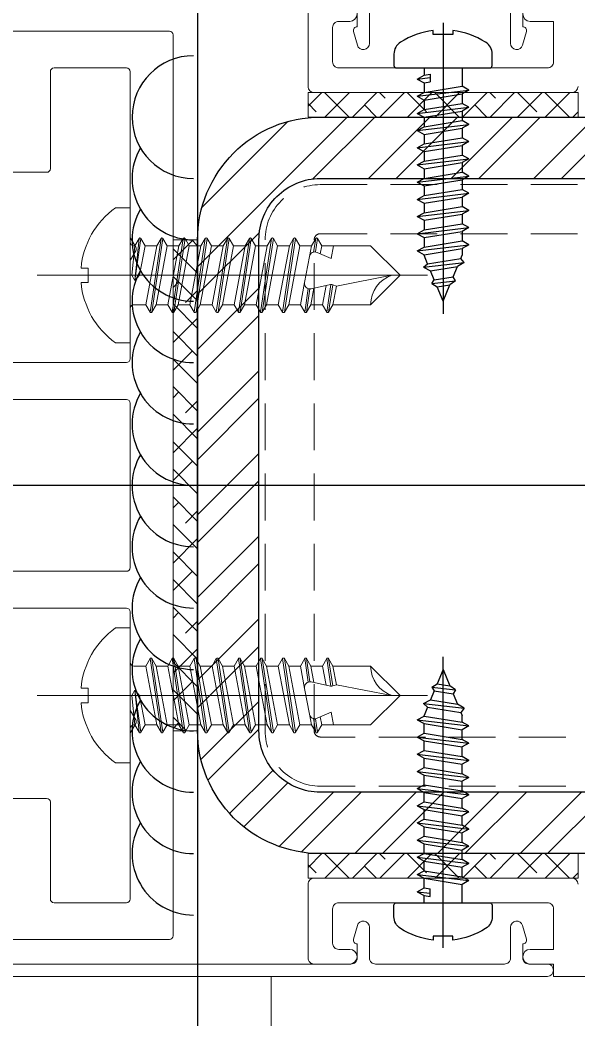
# Model space of a CAD drawing. Extents: x -280168 to 205214, y -148835 to -64913.
# Drawn here: x 51623.7 to 51669.2, y -78254.5 to -78173.1 of the extents above; entities that cross this region are included whole.
import ezdxf

# ---------------------------------------------------------------- set-up
doc = ezdxf.new("R2010")
doc.units = 0
doc.header["$LTSCALE"] = 1000
doc.header["$MEASUREMENT"] = 0
for name, pattern in [('CENTER', [50.8, 31.75, -6.35, 6.35, -6.35]), ('DASHED', [19.05, 12.7, -6.35]), ('DIVIDE', [1.25, 0.5, -0.25, 0, -0.25, 0, -0.25])]:
    doc.linetypes.add(name, pattern=pattern)
for name, color, linetype in [('2  辅材', 30, 'Continuous'), ('cen', 1, 'CENTER'), ('SY', 2, 'Continuous'), ('配件层', 4, 'Continuous'), ('附件', 6, 'Continuous')]:
    doc.layers.add(name, color=color, linetype=linetype)
for name, color, linetype, lineweight in [('PJ1_accessories', 4, 'Continuous', 13), ('STE1_carbon steel', 66, 'Continuous', 25), ('STE2_hidden', 64, 'DASHED', 13), ('TC1_hatch', 251, 'Continuous', 13), ('XC1_alum.extrusion', 3, 'Continuous', 20), ('螺钉线层', 4, 'Continuous', 9)]:
    doc.layers.add(name, color=color, linetype=linetype, lineweight=lineweight)

# ---------------------------------------------------------------- blocks, each defined once
blk = doc.blocks.new('PT-C-PTZGLSI-ST5.5LST')
at = {"layer": '螺钉线层'}
for p, q in [((-1.2, 5.5), (0, 5.5)), ((0, 5.5), (0, -5.5)), ((-4, 0.59), (-3.425, 0.59)), ((-3.425, 0.59), (-3.425, -0.59)), ((-3.425, -0.59), (-4, -0.59)), ((-1.2, -5.5), (0, -5.5))]:
    blk.add_line(p, q, dxfattribs=at)
for centre, start, end in [((2.793, -0.031), 125.82991, 174.78092), ((2.793, 0.031), 185.21908, 234.17009)]:
    blk.add_arc(centre, 6.821, start, end, dxfattribs=at)
blk = doc.blocks.new('PT-C-PTZGLSI-ST5.5LW')
at = {"layer": '螺钉线层'}
for p, q in [((-0.103, 3.002), (-0.45, 2.4)), ((0.047, 3.002), (0.395, 2.4)), ((-1.405, 2.4), (-0.45, 2.4)), ((0.45, -2.4), (-0.45, 2.4)), ((0.395, 2.4), (1.295, -2.4)), ((-0.505, -2.4), (0.45, -2.4)), ((0.797, -3.002), (0.45, -2.4)), ((0.947, -3.002), (1.295, -2.4))]:
    blk.add_line(p, q, dxfattribs=at)
at = {"layer": '螺钉线层', "color": 6, "linetype": 'Continuous'}
for p, q in [((-0.103, 3.002), (0.797, -3.002)), ((0.947, -3.002), (0.047, 3.002))]:
    blk.add_line(p, q, dxfattribs=at)
at = {"layer": '螺钉线层'}
for centre, start, end in [((-0.028, 2.958), 30, 150), ((0.872, -2.958), 210, 330)]:
    blk.add_arc(centre, 0.0866, start, end, dxfattribs=at)
blk = doc.blocks.new('PT-C-PTZZZGLD-ST5.5LWW')
at = {"layer": '螺钉线层'}
for p, q in [((-7.775, 3.002), (-8.122, 2.4)), ((-7.625, 3.002), (-7.278, 2.4)), ((-5.975, 3.002), (-6.322, 2.4)), ((-5.825, 3.002), (-5.478, 2.4)), ((-9.078, 2.4), (-8.122, 2.4)), ((-7.781, 0.58), (-8.122, 2.4)), ((-7.278, 2.4), (-7.026, 1.057)), ((-6.322, 2.4), (-7.278, 2.4)), ((-6.031, 0.845), (-6.322, 2.4)), ((-2.4, 2.4), (-5.478, 2.4)), ((-5.478, 2.4), (-5.192, 0.879)), ((0, 0), (-2.4, 2.4)), ((-5.66, 0.766), (-7.245, 1.103)), ((-5.468, 0.779), (-5.192, 0.879)), ((-0.66, 0), (-5.192, 0.879)), ((-7.385, -1.533), (-7.781, 0.58)), ((0, 0), (-2.4, -2.4)), ((-7.385, -1.533), (-7.222, -2.4)), ((-6.76, -1.861), (-5.618, -1.354)), ((-5.422, -2.4), (-5.618, -1.354)), ((-8.178, -2.4), (-7.222, -2.4)), ((-6.875, -3.002), (-7.222, -2.4)), ((-6.725, -3.002), (-6.378, -2.4)), ((-6.5, -1.746), (-6.378, -2.4)), ((-6.378, -2.4), (-5.422, -2.4)), ((-2.4, -2.4), (-5.776, -2.4))]:
    blk.add_line(p, q, dxfattribs=at)
at = {"layer": '螺钉线层', "color": 6, "linetype": 'Continuous'}
for p, q in [((-7.775, 3.002), (-7.488, 1.088)), ((-7.342, 1.113), (-7.625, 3.002)), ((-5.975, 3.002), (-5.639, 0.762)), ((-5.491, 0.772), (-5.825, 3.002)), ((-7.042, -1.889), (-6.875, -3.002)), ((-6.725, -3.002), (-6.891, -1.897))]:
    blk.add_line(p, q, dxfattribs=at)
at = {"layer": '螺钉线层'}
for centre, radius, start, end in [((-7.7, 2.958), 0.0866, 30, 150), ((-5.9, 2.958), 0.0866, 30, 150), ((0.125, 2.4), 2.525, 180, 251.88422), ((-7.339, 0.663), 0.45, 77.98318, 190.61966), ((-5.587, 1.108), 0.35, 257.98318, 289.90342), ((-6.943, -1.45), 0.45, 190.61966, 293.95417), ((-6.8, -2.958), 0.0866, 210, 330)]:
    blk.add_arc(centre, radius, start, end, dxfattribs=at)
blk = doc.blocks.new('ST5.5x22自攻自钻')
at = {"layer": '螺钉线层'}
for p, q in [((-8.318, 4.502), (-8.34, 4.502)), ((-8.5, 2.102), (-8.247, 2.526)), ((-8.247, 2.526), (-7.868, 2.102)), ((-8.263, -0.298), (-8.5, 2.102)), ((-7.868, 2.102), (-7.418, -0.298)), ((-8.263, -0.298), (-8.34, -0.298)), ((-7.915, -0.899), (-8.263, -0.298)), ((-7.765, -0.899), (-7.418, -0.298))]:
    blk.add_line(p, q, dxfattribs=at)
at = {"layer": '螺钉线层', "color": 6, "linetype": 'Continuous'}
for p, q in [((-8.247, 2.526), (-7.915, -0.899)), ((-7.765, -0.899), (-8.247, 2.526))]:
    blk.add_line(p, q, dxfattribs=at)
at = {"layer": '螺钉线层', "color": 46, "linetype": 'CENTER'}
blk.add_line((-16.212, 2.102), (15.593, 2.102), dxfattribs=at)
at = {"layer": '螺钉线层'}
for centre, radius, start, end in [((-8.34, 4.802), 0.3, 180, 270), ((-8.34, -0.598), 0.3, 90, 180), ((-7.84, -0.856), 0.0866, 210, 330)]:
    blk.add_arc(centre, radius, start, end, dxfattribs=at)
for name, p in [('PT-C-PTZGLSI-ST5.5LST', (-8.64, 2.102)), ('PT-C-PTZGLSI-ST5.5LW', (-6.913, 2.102)), ('PT-C-PTZGLSI-ST5.5LW', (-5.113, 2.102)), ('PT-C-PTZGLSI-ST5.5LW', (-3.313, 2.102)), ('PT-C-PTZGLSI-ST5.5LW', (-1.513, 2.102)), ('PT-C-PTZGLSI-ST5.5LW', (0.287, 2.102)), ('PT-C-PTZGLSI-ST5.5LW', (2.087, 2.102)), ('PT-C-PTZGLSI-ST5.5LW', (3.887, 2.102)), ('PT-C-PTZZZGLD-ST5.5LWW', (13.36, 2.102))]:
    blk.add_blockref(name, p, dxfattribs=at)
blk = doc.blocks.new('*U358')
for p, q in [((-1.55, 0), (-1.55, -0.59)), ((1.55, 0), (1.55, -1.49)), ((-2.11, -0.9), (-1.55, -0.59)), ((-2.11, -0.9), (-1.049, -0.774)), ((-1.55, -0.59), (-1.049, -0.509)), ((-1.049, -0.509), (-1.049, -1.129)), ((-2.11, -0.9), (-1.55, -1.21)), ((-1.55, -1.21), (-1.049, -1.129)), ((-1.55, -1.21), (-1.55, -1.99)), ((-1.55, -1.99), (1.55, -1.49)), ((2.11, -1.8), (1.55, -1.49)), ((-2.11, -2.3), (2.11, -1.8)), ((-2.11, -2.3), (-1.55, -1.99)), ((-2.11, -2.3), (-1.55, -2.61)), ((-1.55, -2.61), (1.55, -2.11)), ((2.11, -1.8), (1.55, -2.11)), ((1.55, -2.11), (1.55, -2.89)), ((-2.11, -3.7), (2.11, -3.2)), ((-1.55, -2.61), (-1.55, -3.39)), ((-1.55, -3.39), (1.55, -2.89)), ((2.11, -3.2), (1.55, -2.89)), ((2.11, -3.2), (1.55, -3.51)), ((-2.11, -3.7), (-1.55, -3.39)), ((-2.11, -3.7), (-1.55, -4.01)), ((-1.55, -4.01), (1.55, -3.51)), ((-1.55, -4.01), (-1.55, -4.79)), ((1.55, -3.51), (1.55, -4.29)), ((-2.11, -5.1), (2.11, -4.6)), ((-2.11, -5.1), (-1.55, -4.79)), ((-1.55, -4.79), (1.55, -4.29)), ((2.11, -4.6), (1.55, -4.29)), ((2.11, -4.6), (1.55, -4.91)), ((-2.11, -5.1), (-1.55, -5.41)), ((-1.55, -5.41), (1.55, -4.91)), ((-1.55, -5.41), (-1.55, -6.19)), ((-1.55, -6.19), (1.55, -5.69)), ((1.55, -4.91), (1.55, -5.69)), ((2.11, -6), (1.55, -5.69)), ((-2.11, -6.5), (2.11, -6)), ((-2.11, -6.5), (-1.55, -6.19)), ((-2.11, -6.5), (-1.55, -6.81)), ((-1.55, -6.81), (1.55, -6.31)), ((2.11, -6), (1.55, -6.31)), ((1.55, -6.31), (1.55, -7.09)), ((-1.55, -6.81), (-1.55, -7.59)), ((-1.55, -7.59), (1.55, -7.09)), ((2.11, -7.4), (1.55, -7.09)), ((-2.11, -7.9), (2.11, -7.4)), ((-2.11, -7.9), (-1.55, -7.59)), ((-2.11, -7.9), (-1.55, -8.21)), ((-1.55, -8.21), (1.55, -7.71)), ((2.11, -7.4), (1.55, -7.71)), ((1.55, -7.71), (1.55, -8.49)), ((-2.11, -9.3), (2.11, -8.8)), ((-1.55, -8.21), (-1.55, -8.99)), ((-1.55, -8.99), (1.55, -8.49)), ((2.11, -8.8), (1.55, -8.49)), ((2.11, -8.8), (1.55, -9.11)), ((-2.11, -9.3), (-1.55, -8.99)), ((-2.11, -9.3), (-1.55, -9.61)), ((-1.55, -9.61), (1.55, -9.11)), ((-1.55, -9.61), (-1.55, -10.39)), ((1.55, -9.11), (1.55, -9.89)), ((-2.11, -10.7), (2.11, -10.2)), ((-2.11, -10.7), (-1.55, -10.39)), ((-1.55, -10.39), (1.55, -9.89)), ((-1.55, -11.01), (1.55, -10.51)), ((2.11, -10.2), (1.55, -9.89)), ((2.11, -10.2), (1.55, -10.51)), ((1.55, -10.51), (1.55, -11.29)), ((-2.11, -10.7), (-1.55, -11.01)), ((-1.55, -11.01), (-1.55, -11.79)), ((-1.55, -11.79), (1.55, -11.29)), ((2.11, -11.6), (1.55, -11.29)), ((-2.11, -12.1), (2.11, -11.6)), ((-2.11, -12.1), (-1.55, -11.79)), ((-2.11, -12.1), (-1.55, -12.41)), ((-1.55, -12.41), (1.55, -11.91)), ((2.11, -11.6), (1.55, -11.91)), ((1.55, -11.91), (1.55, -12.69)), ((-2.11, -13.5), (2.11, -13)), ((-1.55, -12.41), (-1.55, -13.19)), ((-1.55, -13.19), (1.55, -12.69)), ((2.11, -13), (1.55, -12.69)), ((2.11, -13), (1.55, -13.31)), ((-2.11, -13.5), (-1.55, -13.19)), ((-2.11, -13.5), (-1.55, -13.81)), ((-1.55, -13.81), (1.55, -13.31)), ((-1.55, -13.81), (-1.55, -14.59)), ((1.55, -13.31), (1.55, -14.09)), ((-2.11, -14.9), (2.11, -14.4)), ((-2.11, -14.9), (-1.55, -14.59)), ((-1.55, -14.59), (1.55, -14.09)), ((2.11, -14.4), (1.55, -14.09)), ((2.11, -14.4), (1.55, -14.71)), ((-2.11, -14.9), (-1.55, -15.21)), ((-1.55, -15.21), (1.55, -14.71)), ((-1.55, -15.21), (-1.55, -15.258)), ((-1.266, -15.944), (-1.55, -15.258)), ((1.447, -15.507), (1.55, -15.258)), ((1.55, -14.71), (1.55, -15.258)), ((-1.582, -16.237), (1.73, -15.845)), ((-1.582, -16.237), (-1.266, -15.944)), ((-1.582, -16.237), (-1.025, -16.525)), ((-1.266, -15.944), (1.447, -15.507)), ((-1.025, -16.525), (1.172, -16.171)), ((0.826, -17.007), (1.172, -16.171)), ((1.73, -15.845), (1.172, -16.171)), ((1.73, -15.845), (1.447, -15.507)), ((-0.722, -17.257), (-1.025, -16.525)), ((-0.722, -17.257), (0.826, -17.007)), ((1.026, -17.344), (0.826, -17.007)), ((-0.92, -17.567), (-0.722, -17.257)), ((-0.92, -17.567), (1.026, -17.344)), ((-0.92, -17.567), (-0.482, -17.837)), ((-0.482, -17.837), (0.55, -17.671)), ((0, -19), (-0.482, -17.837)), ((0, -19), (0.55, -17.671)), ((1.026, -17.344), (0.55, -17.671))]:
    blk.add_line(p, q)
blk.add_lwpolyline([(4, 0.2), (4, 1.136, 0.257344), (3.471, 2.096, 0.110418), (0.8, 3.051), (0.8, 2.716), (-0.8, 2.716), (-0.8, 3.051, 0.110418), (-3.471, 2.096, 0.257344), (-4, 1.136), (-4, 0.2, 0.414214), (-3.8, 0), (3.8, 0, 0.414214)], format="xyb", close=True)
at = {"layer": 'cen', "ltscale": 2}
blk.add_line((0, 3.671), (0, -20.034), dxfattribs=at)
blk = doc.blocks.new('*U370')
at = {"layer": 'PJ1_accessories'}
h = blk.add_hatch(dxfattribs=at)
h.set_pattern_fill('ANSI38', color=256, scale=0.5)
h.set_pattern_definition([(45, (-9852.8986, -2333.0076), (-1.12253202, 1.12253202), []), (135, (-9852.8986, -2333.0076), (-3.36759605, 1.12253202), [3.96875, -2.38125])])
h.paths.add_polyline_path([(-30, -59), (-32, -59), (-32, -81), (-30, -81)])
h = blk.add_hatch(dxfattribs=at)
h.set_pattern_fill('ANSI38', color=256, scale=0.5)
h.set_pattern_definition([(45, (-9790.8987, -2333.0076), (-1.12253202, 1.12253202), []), (135, (-9790.8987, -2333.0076), (-3.36759605, 1.12253202), [3.96875, -2.38125])])
h.paths.add_polyline_path([(32, -59), (30, -59), (30, -81), (32, -81)])
h = blk.add_hatch(dxfattribs=at)
h.set_pattern_fill('ANSI38', color=256, scale=0.5, angle=90)
h.set_pattern_definition([(135, (2272.0078, -9912.8987), (-1.12253202, -1.12253202), []), (225, (2272.0078, -9912.8987), (-1.12253202, -3.36759605), [3.96875, -2.38125])])
h.paths.add_polyline_path([(-20, -90), (-20, -92), (20, -92), (20, -90)])
at = {"layer": 'TC1_hatch'}
h = blk.add_hatch(dxfattribs=at)
h.set_pattern_fill('ANSI32', color=256)
h.set_pattern_definition([(45, (-9520, 1680), (-3.367596, 3.367596), []), (45, (-9517.755, 1680), (-3.367596, 3.367596), [])])
h.paths.add_polyline_path([(-30, -80, 0.414214), (-20, -90), (20, -90, 0.414214), (30, -80), (30, -20, 0.414214), (20, -10), (-20, -10, 0.414214), (-30, -20)])
h.paths.add_polyline_path([(-25, -20, -0.414214), (-20, -15), (20, -15, -0.414214), (25, -20), (25, -80, -0.414214), (20, -85), (-20, -85, -0.414214), (-25, -80)], flags=16)
at = {"layer": 'PJ1_accessories'}
for points in [[(-30, -59), (-32, -59), (-32, -81), (-30, -81)], [(32, -59), (30, -59), (30, -81), (32, -81)], [(-20, -90), (-20, -92), (20, -92), (20, -90)]]:
    blk.add_lwpolyline(points, close=True, dxfattribs=at)
at = {"layer": 'STE1_carbon steel'}
for points in [[(-20, -90), (20, -90, 0.414214), (30, -80), (30, -20, 0.414214), (20, -10), (-20, -10, 0.414214), (-30, -20), (-30, -80, 0.414214)], [(-20, -85), (20, -85, 0.414214), (25, -80), (25, -20, 0.414214), (20, -15), (-20, -15, 0.414214), (-25, -20), (-25, -80, 0.414214)]]:
    blk.add_lwpolyline(points, format="xyb", close=True, dxfattribs=at)
at = {"layer": 'STE2_hidden', "ltscale": 0.0003}
for points in [[(-20, -84.5), (20, -84.5, 0.414214), (24.5, -80), (24.5, -20, 0.414214), (20, -15.5), (-20, -15.5, 0.414214), (-24.5, -20), (-24.5, -80, 0.414214)], [(-20, -80.5), (20, -80.5, 0.414214), (20.5, -80), (20.5, -20, 0.414214), (20, -19.5), (-20, -19.5, 0.414214), (-20.5, -20), (-20.5, -80, 0.414214)]]:
    blk.add_lwpolyline(points, format="xyb", close=True, dxfattribs=at)
at = {"layer": 'XC1_alum.extrusion'}
for points in [[(39, -62.9, -1), (37.8, -62.9), (37.8, -61), (34.5, -61, 0.414214), (34, -61.5), (34, -78.5, 0.414214), (34.5, -79), (37.3, -79, 0.414214), (37.8, -78.5), (37.8, -77.6, -1), (39, -77.6)], [(38.5, -81), (32.5, -81, -0.414214), (32, -80.5), (32, -59.5, -0.414214), (32.5, -59)], [(-32.5, -59, -0.414214), (-32, -59.5), (-32, -80.5, -0.414214), (-32.5, -81), (-38.5, -81, -0.414214), (-39, -80.5), (-39, -77.6, -1), (-37.8, -77.6), (-37.8, -78.5, 0.414214), (-37.3, -79), (-34.5, -79, 0.414214), (-34, -78.5), (-34, -61.5, 0.414214), (-34.5, -61), (-37.8, -61), (-37.8, -62.9, -1), (-39, -62.9), (-39, -61), (-40, -61), (-40, 0)], [(25.5, -108.7), (25.5, -102.3, -0.414214), (25.8, -102), (33.7, -102, 0.414214), (34, -101.7), (34, -95.8, 0.414214), (33.7, -95.5), (20.277, -95.5, -0.131652), (20.127, -95.46), (19.4, -95.04, 0.267949), (19.1, -95.04), (18.373, -95.46, -0.131652), (18.223, -95.5), (10.3, -95.5, 0.414214), (10, -95.8), (10, -123.28, -0.267949)], [(-10, -123.28), (-10, -95.8, 0.414214), (-10.3, -95.5), (-18.223, -95.5, -0.131652), (-18.373, -95.46), (-19.1, -95.04, 0.267949), (-19.4, -95.04), (-20.127, -95.46, -0.131652), (-20.277, -95.5), (-33.7, -95.5, 0.414214), (-34, -95.8), (-34, -101.7, 0.414214), (-33.7, -102), (-25.8, -102, -0.414214), (-25.5, -102.3), (-25.5, -108.7, -0.414214)], [(-37, -108.7), (-37, -92.3, -0.414214), (-36.7, -92), (36.7, -92, -0.414214), (37, -92.3), (37, -108.7, -0.414214)]]:
    blk.add_lwpolyline(points, format="xyb", dxfattribs=at)
at = {"layer": 'XC1_alum.extrusion', "color": 191}
for points in [[(-36, -76, -0.873272), (-35.867, -76.982), (-36.976, -77.289, -0.495756), (-37.356, -77), (-38.5, -77, 0.414214), (-39, -77.5), (-39, -108.5, -1), (-40, -108.5), (-40, -61.5, -1), (-39, -61.5), (-39, -63, 0.414214), (-38.5, -63.5), (-37.356, -63.5, -0.495756), (-36.976, -63.211), (-35.867, -63.518, -0.873272), (-36, -64.5), (-38.5, -64.5, 0.414214), (-39, -65), (-39, -75.5, 0.414214), (-38.5, -76)], [(36, -76, 0.873272), (35.867, -76.982), (36.976, -77.289, 0.495756), (37.356, -77), (38.5, -77, -0.414214), (39, -77.5), (39, -108.5, 1), (40, -108.5), (40, -61.5, 1), (39, -61.5), (39, -63, -0.414214), (38.5, -63.5), (37.356, -63.5, 0.495756), (36.976, -63.211), (35.867, -63.518, 0.873272), (36, -64.5), (38.5, -64.5, -0.414214), (39, -65), (39, -75.5, -0.414214), (38.5, -76)]]:
    blk.add_lwpolyline(points, format="xyb", close=True, dxfattribs=at)
at = {"layer": 'XC1_alum.extrusion'}
blk.add_lwpolyline([(6.7, -120.5, 0.414214), (7, -120.2), (7, -95.8, 0.414214), (6.7, -95.5), (-6.7, -95.5, 0.414214), (-7, -95.8), (-7, -120.2, 0.414214), (-6.7, -120.5)], format="xyb", close=True, dxfattribs=at)
at = {"layer": '配件层', "color": 1, "linetype": 'DIVIDE', "ltscale": 20}
blk.add_line((0, 14.76), (0, -180.857), dxfattribs=at)
at = {"ltscale": 5, "xscale": -1, "rotation": 270}
blk.add_blockref('ST5.5x22自攻自钻', (-19.218, -86.86), dxfattribs=at)
at = {"ltscale": 5, "rotation": 90}
blk.add_blockref('ST5.5x22自攻自钻', (19.218, -86.86), dxfattribs=at)
at = {"layer": '附件', "rotation": 90}
blk.add_blockref('*U358', (-34, -70), dxfattribs=at)
at = {"layer": '附件', "xscale": -1, "rotation": 270}
blk.add_blockref('*U358', (34, -70), dxfattribs=at)
blk = doc.blocks.new('*U375')
at = {"layer": '2  辅材'}
for centre, start in [((1, 0), 180), ((2, 0), 240), ((3, 0), 240), ((4, 0), 240), ((5, 0), 240), ((6, 0), 240), ((7, 0), 240), ((8, 0), 240), ((9, 0), 240), ((10, 0), 240), ((11, 0), 240), ((12, 0), 240), ((13, 0), 240)]:
    blk.add_arc(centre, 1, start, 0, dxfattribs=at)
blk = doc.blocks.new('*U386')
at = {"layer": 'STE1_carbon steel'}
blk.add_lwpolyline([(-238.005, -100), (-5, -100), (-5, 100), (-238.005, 100)], close=True, dxfattribs=at)

msp = doc.modelspace()

# ---------------------------------------------------------------- linework, layer by layer
at = {"layer": 'STE2_hidden'}
for p, q in [((51638.2, -78871.028), (51638.2, -78251.028)), ((51644.2, -78871.028), (51644.2, -78251.028))]:
    msp.add_line(p, q, dxfattribs=at)

# ---------------------------------------------------------------- block references
at = {"xscale": 5.000000000001624, "yscale": 5.000000000001624, "zscale": 5.000000000001624, "rotation": 270}
msp.add_blockref('*U375', (51637.866, -78176.028), dxfattribs=at)
at = {"layer": 'SY', "xscale": -1}
msp.add_blockref('*U386', (51400.195, -78211.028), dxfattribs=at)
at = {"layer": '配件层', "color": 1, "xscale": -1, "rotation": 270}
msp.add_blockref('*U370', (51728.2, -78211.028), dxfattribs=at)

doc.saveas('drawing.dxf')
